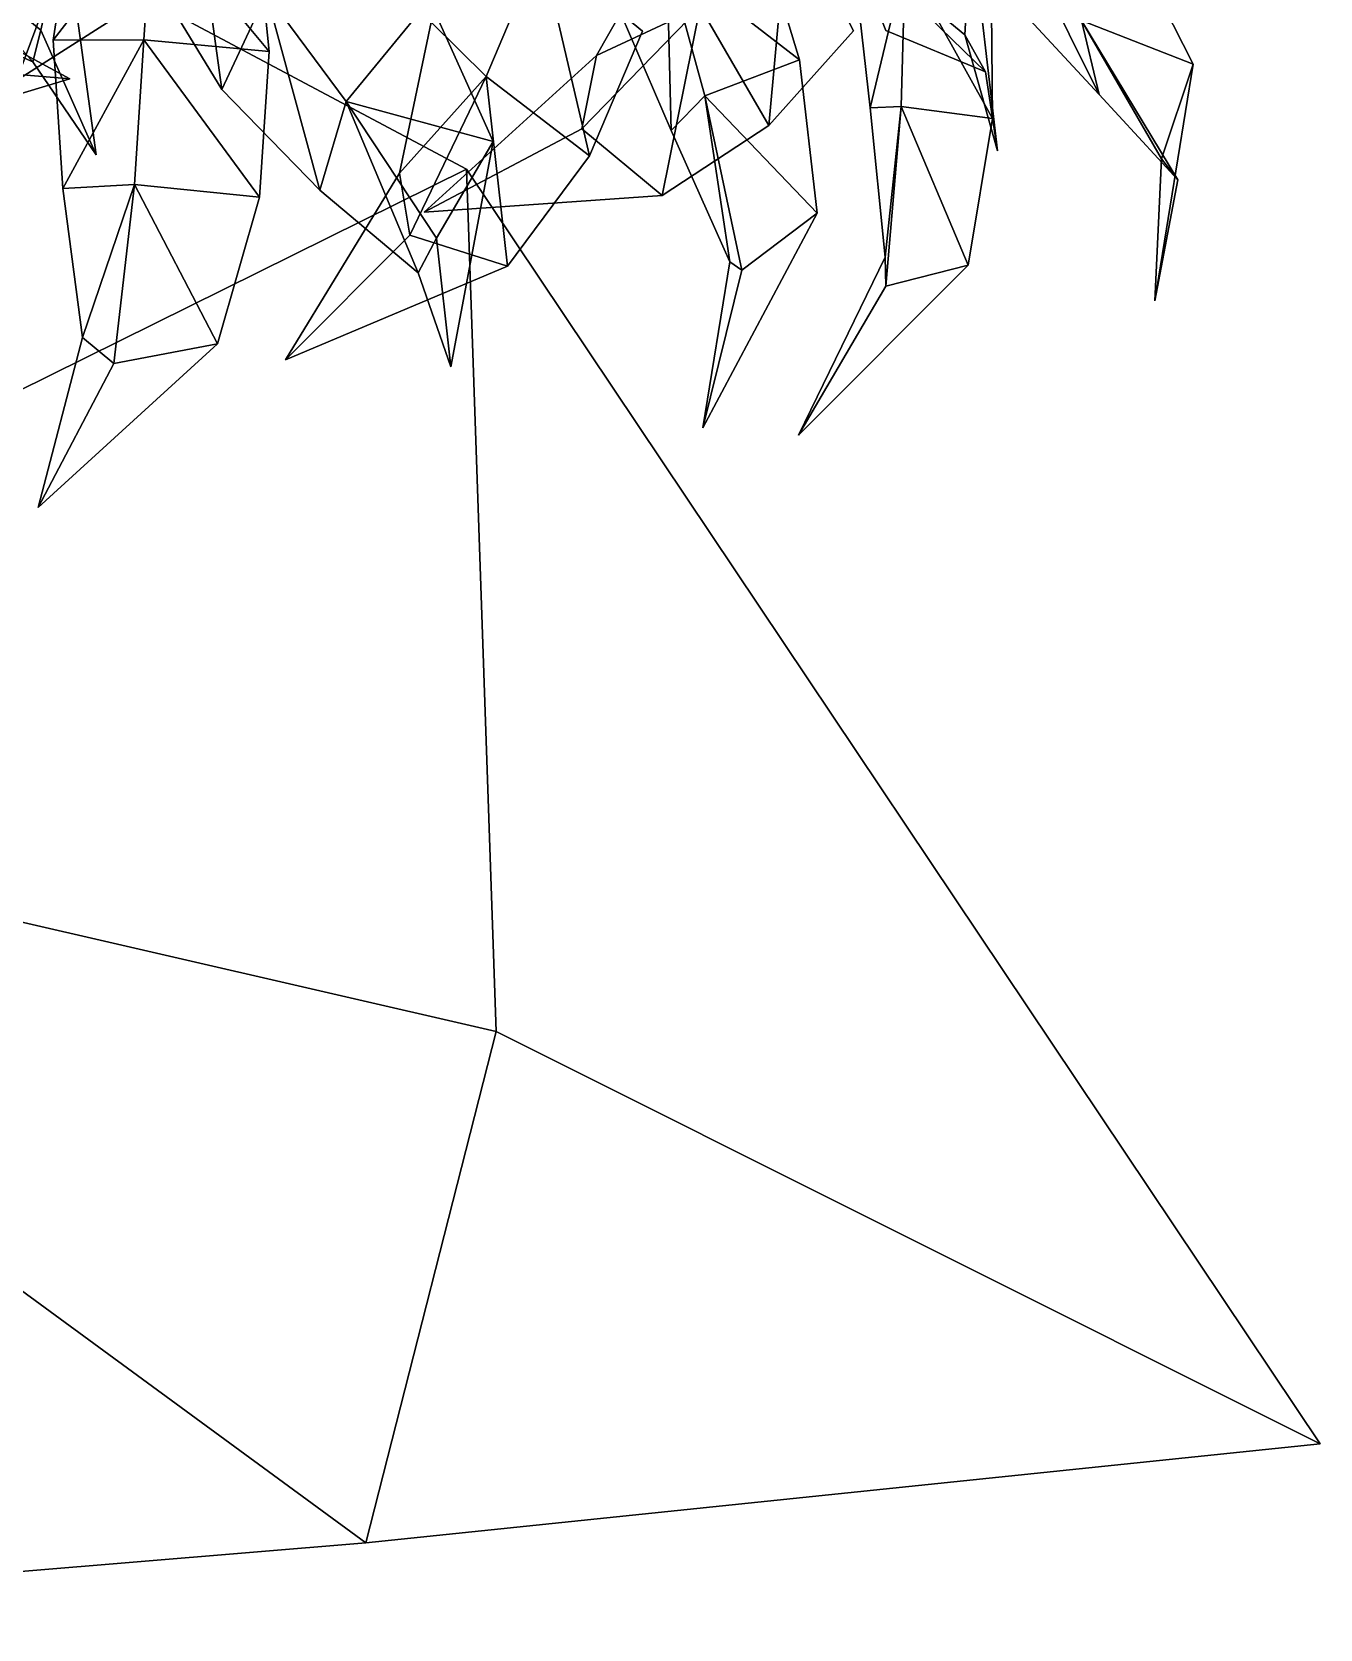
# Model space of a CAD drawing. Header units: metres. Extents: x -208 to 315, y -224 to 287.
# Drawn here: x 198.5 to 256.5, y 24.7 to 96.6 of the extents above; entities that cross this region are included whole.
import ezdxf

# ---------------------------------------------------------------- set-up
doc = ezdxf.new("R2010")
doc.units = ezdxf.units.M

msp = doc.modelspace()

# ---------------------------------------------------------------- linework, layer by layer
at = {"layer": 'Breeder_Leaf', "color": 3}
for points in [[(173.3814, 114.26, 60.7874), (218.0827, 90.4639, 55.9725), (165.0279, 64.1846, 75.9234)], [(173.3814, 114.26, 60.7874), (165.0279, 64.1846, 75.9234), (218.0827, 90.4639, 55.9725)], [(165.5397, 113.3523, 236.1936), (200.2272, 94.5231, 224.0452), (175.6893, 96.6104, 241.6793)], [(165.5397, 113.3523, 236.1936), (175.6893, 96.6104, 241.6793), (200.2272, 94.5231, 224.0452)], [(201.3125, 103.8381, 760.0956), (197.8347, 94.4509, 759.3807), (196.2031, 101.8071, 761.9838)], [(201.3125, 103.8381, 760.0956), (196.2031, 101.8071, 761.9838), (197.8347, 94.4509, 759.3807)], [(201.3125, 103.8381, 760.0956), (202.2072, 97.243, 757.5522), (197.8347, 94.4509, 759.3807)], [(201.3125, 103.8381, 760.0956), (197.8347, 94.4509, 759.3807), (202.2072, 97.243, 757.5522)], [(207.0704, 94.05151, 760.696), (204.2048, 98.7592, 761.584), (205.8923, 102.6846, 757.8113)], [(207.0704, 94.05151, 760.696), (205.8923, 102.6846, 757.8113), (204.2048, 98.7592, 761.584)], [(207.0704, 94.05151, 760.696), (205.8923, 102.6846, 757.8113), (209.0776, 98.3592, 755.5883)], [(207.0704, 94.05151, 760.696), (209.0776, 98.3592, 755.5883), (205.8923, 102.6846, 757.8113)], [(232.5909, 102.3089, 838.5676), (231.6918, 92.4334, 837.0475), (228.6, 97.7618, 841.0412)], [(232.5909, 102.3089, 838.5676), (228.6, 97.7618, 841.0412), (231.6918, 92.4334, 837.0475)], [(235.5065, 96.6924, 833.7192), (231.6918, 92.4334, 837.0475), (232.5909, 102.3089, 838.5676)], [(235.5065, 96.6924, 833.7192), (232.5909, 102.3089, 838.5676), (231.6918, 92.4334, 837.0475)], [(198.9222, 96.7255, 699.5508), (198.5686, 95.2941, 704.5876), (193.0975, 101.4852, 702.614)], [(198.9222, 96.7255, 699.5508), (193.0975, 101.4852, 702.614), (198.5686, 95.2941, 704.5876)], [(193.0975, 101.4852, 702.614), (198.5686, 95.2941, 704.5876), (193.1612, 97.6619, 708.2817)], [(193.0975, 101.4852, 702.614), (193.1612, 97.6619, 708.2817), (198.5686, 95.2941, 704.5876)], [(199.9937, 101.5427, 697.3785), (201.4141, 91.1062, 694.3807), (198.9222, 96.7255, 699.5508)], [(199.9937, 101.5427, 697.3785), (198.9222, 96.7255, 699.5508), (201.4141, 91.1062, 694.3807)], [(199.483, 96.2664, 764.4418), (203.9466, 102.0827, 758.9204), (203.5598, 96.2838, 758.7803)], [(199.483, 96.2664, 764.4418), (203.5598, 96.2838, 758.7803), (203.9466, 102.0827, 758.9204)], [(199.483, 96.2664, 764.4418), (200.3046, 101.6655, 763.2852), (203.9466, 102.0827, 758.9204)], [(199.483, 96.2664, 764.4418), (203.9466, 102.0827, 758.9204), (200.3046, 101.6655, 763.2852)], [(203.9466, 102.0827, 758.9204), (209.2077, 95.7511, 753.1795), (203.5598, 96.2838, 758.7803)], [(203.9466, 102.0827, 758.9204), (203.5598, 96.2838, 758.7803), (209.2077, 95.7511, 753.1795)], [(203.9466, 102.0827, 758.9204), (208.6421, 101.2038, 753.6342), (209.2077, 95.7511, 753.1795)], [(203.9466, 102.0827, 758.9204), (209.2077, 95.7511, 753.1795), (208.6421, 101.2038, 753.6342)], [(228.6, 97.7618, 841.0412), (223.9312, 95.5857, 847.7957), (227.3272, 101.5448, 846.5921)], [(228.6, 97.7618, 841.0412), (227.3272, 101.5448, 846.5921), (223.9312, 95.5857, 847.7957)], [(231.151, 101.7218, 794.65), (233.0672, 95.3897, 794.6851), (227.0959, 100.0045, 801.2951)], [(231.151, 101.7218, 794.65), (227.0959, 100.0045, 801.2951), (233.0672, 95.3897, 794.6851)], [(235.3634, 100.7608, 794.134), (240.8011, 101.4775, 787.4341), (240.5177, 96.5113, 789.5145)], [(235.3634, 100.7608, 794.134), (240.5177, 96.5113, 789.5145), (240.8011, 101.4775, 787.4341)], [(240.8011, 101.4775, 787.4341), (241.9797, 91.2927, 783.5861), (240.5177, 96.5113, 789.5145)], [(240.8011, 101.4775, 787.4341), (240.5177, 96.5113, 789.5145), (241.9797, 91.2927, 783.5861)], [(242.4935, 102.0134, 831.1981), (246.5616, 93.8271, 834.2178), (242.4545, 98.2686, 837.0845)], [(242.4935, 102.0134, 831.1981), (242.4545, 98.2686, 837.0845), (246.5616, 93.8271, 834.2178)], [(246.5616, 93.8271, 834.2178), (242.4935, 102.0134, 831.1981), (245.76, 97.1513, 828.2975)], [(246.5616, 93.8271, 834.2178), (245.76, 97.1513, 828.2975), (242.4935, 102.0134, 831.1981)], [(240.5177, 96.5113, 789.5145), (241.4463, 94.8376, 794.4012), (235.3634, 100.7608, 794.134)], [(240.5177, 96.5113, 789.5145), (235.3634, 100.7608, 794.134), (241.4463, 94.8376, 794.4012)], [(235.3634, 100.7608, 794.134), (241.4463, 94.8376, 794.4012), (236.9653, 96.6998, 799.3958)], [(235.3634, 100.7608, 794.134), (236.9653, 96.6998, 799.3958), (241.4463, 94.8376, 794.4012)], [(247.6454, 101.3965, 822.6119), (250.7967, 95.1828, 821.5352), (245.76, 97.1513, 828.2975)], [(247.6454, 101.3965, 822.6119), (245.76, 97.1513, 828.2975), (250.7967, 95.1828, 821.5352)], [(216.5004, 97.08534, 812.3286), (221.4268, 100.4532, 804.774), (218.9714, 94.6308, 806.4453)], [(216.5004, 97.08534, 812.3286), (218.9714, 94.6308, 806.4453), (221.4268, 100.4532, 804.774)], [(221.4268, 100.4532, 804.774), (223.6176, 91.05724, 802.0245), (218.9714, 94.6308, 806.4453)], [(221.4268, 100.4532, 804.774), (218.9714, 94.6308, 806.4453), (223.6176, 91.05724, 802.0245)], [(226.009, 96.6678, 799.4613), (223.6176, 91.05724, 802.0245), (221.4268, 100.4532, 804.774)], [(226.009, 96.6678, 799.4613), (221.4268, 100.4532, 804.774), (223.6176, 91.05724, 802.0245)], [(227.0959, 100.0045, 801.2951), (227.3038, 92.1958, 806.9224), (224.6742, 98.3129, 807.6156)], [(227.0959, 100.0045, 801.2951), (224.6742, 98.3129, 807.6156), (227.3038, 92.1958, 806.9224)], [(227.0959, 100.0045, 801.2951), (233.0672, 95.3897, 794.6851), (228.8087, 93.7551, 800.4379)], [(227.0959, 100.0045, 801.2951), (228.8087, 93.7551, 800.4379), (233.0672, 95.3897, 794.6851)], [(227.3038, 92.1958, 806.9224), (227.0959, 100.0045, 801.2951), (228.8087, 93.7551, 800.4379)], [(227.3038, 92.1958, 806.9224), (228.8087, 93.7551, 800.4379), (227.0959, 100.0045, 801.2951)], [(237.8313, 99.8198, 835.3011), (236.2529, 93.2263, 842.1362), (235.5036, 99.8735, 841.8777)], [(237.8313, 99.8198, 835.3011), (235.5036, 99.8735, 841.8777), (236.2529, 93.2263, 842.1362)], [(236.2529, 93.2263, 842.1362), (237.8313, 99.8198, 835.3011), (237.6542, 93.2875, 835.4446)], [(236.2529, 93.2263, 842.1362), (237.6542, 93.2875, 835.4446), (237.8313, 99.8198, 835.3011)], [(237.8313, 99.8198, 835.3011), (241.7655, 92.7351, 829.3872), (237.6542, 93.2875, 835.4446)], [(237.8313, 99.8198, 835.3011), (237.6542, 93.2875, 835.4446), (241.7655, 92.7351, 829.3872)], [(241.7057, 99.2697, 828.3558), (241.7655, 92.7351, 829.3872), (237.8313, 99.8198, 835.3011)], [(241.7057, 99.2697, 828.3558), (237.8313, 99.8198, 835.3011), (241.7655, 92.7351, 829.3872)], [(209.0776, 98.3592, 755.5883), (211.4886, 89.5142, 758.5269), (207.0704, 94.05151, 760.696)], [(209.0776, 98.3592, 755.5883), (207.0704, 94.05151, 760.696), (211.4886, 89.5142, 758.5269)], [(209.0776, 98.3592, 755.5883), (216.4212, 98.08315, 748.759), (212.6718, 93.5002, 753.0995)], [(209.0776, 98.3592, 755.5883), (212.6718, 93.5002, 753.0995), (216.4212, 98.08315, 748.759)], [(211.4886, 89.5142, 758.5269), (209.0776, 98.3592, 755.5883), (212.6718, 93.5002, 753.0995)], [(211.4886, 89.5142, 758.5269), (212.6718, 93.5002, 753.0995), (209.0776, 98.3592, 755.5883)], [(216.4212, 98.08315, 748.759), (219.281, 91.7113, 747.7996), (212.6718, 93.5002, 753.0995)], [(216.4212, 98.08315, 748.759), (212.6718, 93.5002, 753.0995), (219.281, 91.7113, 747.7996)], [(218.9714, 94.6308, 806.4453), (215.0666, 90.2765, 812.6055), (216.5004, 97.08534, 812.3286)], [(218.9714, 94.6308, 806.4453), (216.5004, 97.08534, 812.3286), (215.0666, 90.2765, 812.6055)], [(228.6, 97.7618, 841.0412), (226.8873, 89.2747, 841.1265), (223.275, 92.2736, 843.7778)], [(228.6, 97.7618, 841.0412), (223.275, 92.2736, 843.7778), (226.8873, 89.2747, 841.1265)], [(223.275, 92.2736, 843.7778), (223.9312, 95.5857, 847.7957), (228.6, 97.7618, 841.0412)], [(223.275, 92.2736, 843.7778), (228.6, 97.7618, 841.0412), (223.9312, 95.5857, 847.7957)], [(231.6918, 92.4334, 837.0475), (226.8873, 89.2747, 841.1265), (228.6, 97.7618, 841.0412)], [(231.6918, 92.4334, 837.0475), (228.6, 97.7618, 841.0412), (226.8873, 89.2747, 841.1265)], [(245.76, 97.1513, 828.2975), (250.7967, 95.1828, 821.5352), (249.3602, 90.9281, 824.5194)], [(245.76, 97.1513, 828.2975), (249.3602, 90.9281, 824.5194), (250.7967, 95.1828, 821.5352)], [(249.3602, 90.9281, 824.5194), (250.1083, 89.9761, 829.626), (245.76, 97.1513, 828.2975)], [(249.3602, 90.9281, 824.5194), (245.76, 97.1513, 828.2975), (250.1083, 89.9761, 829.626)], [(245.76, 97.1513, 828.2975), (250.1083, 89.9761, 829.626), (246.5616, 93.8271, 834.2178)], [(245.76, 97.1513, 828.2975), (246.5616, 93.8271, 834.2178), (250.1083, 89.9761, 829.626)], [(200.2272, 94.5231, 224.0452), (176.5289, 87.3773, 259.164), (175.6893, 96.6104, 241.6793)], [(200.2272, 94.5231, 224.0452), (175.6893, 96.6104, 241.6793), (176.5289, 87.3773, 259.164)], [(201.4141, 91.1062, 694.3807), (198.5686, 95.2941, 704.5876), (198.9222, 96.7255, 699.5508)], [(201.4141, 91.1062, 694.3807), (198.9222, 96.7255, 699.5508), (198.5686, 95.2941, 704.5876)], [(241.9797, 91.2927, 783.5861), (241.4463, 94.8376, 794.4012), (240.5177, 96.5113, 789.5145)], [(241.9797, 91.2927, 783.5861), (240.5177, 96.5113, 789.5145), (241.4463, 94.8376, 794.4012)], [(203.5598, 96.2838, 758.7803), (199.9138, 89.5895, 764.6605), (199.483, 96.2664, 764.4418)], [(203.5598, 96.2838, 758.7803), (199.483, 96.2664, 764.4418), (199.9138, 89.5895, 764.6605)], [(199.9138, 89.5895, 764.6605), (203.5598, 96.2838, 758.7803), (203.1379, 89.7628, 758.634)], [(199.9138, 89.5895, 764.6605), (203.1379, 89.7628, 758.634), (203.5598, 96.2838, 758.7803)], [(203.5598, 96.2838, 758.7803), (208.7638, 89.1956, 753.9512), (203.1379, 89.7628, 758.634)], [(203.5598, 96.2838, 758.7803), (203.1379, 89.7628, 758.634), (208.7638, 89.1956, 753.9512)], [(209.2077, 95.7511, 753.1795), (208.7638, 89.1956, 753.9512), (203.5598, 96.2838, 758.7803)], [(209.2077, 95.7511, 753.1795), (203.5598, 96.2838, 758.7803), (208.7638, 89.1956, 753.9512)], [(216.1862, 88.5236, 843.3282), (223.9312, 95.5857, 847.7957), (223.275, 92.2736, 843.7778)], [(216.1862, 88.5236, 843.3282), (223.275, 92.2736, 843.7778), (223.9312, 95.5857, 847.7957)], [(233.0672, 95.3897, 794.6851), (233.8655, 88.4745, 795.7995), (228.8087, 93.7551, 800.4379)], [(233.0672, 95.3897, 794.6851), (228.8087, 93.7551, 800.4379), (233.8655, 88.4745, 795.7995)], [(250.7967, 95.1828, 821.5352), (249.0731, 84.53, 819.6719), (249.3602, 90.9281, 824.5194)], [(250.7967, 95.1828, 821.5352), (249.3602, 90.9281, 824.5194), (249.0731, 84.53, 819.6719)], [(215.5289, 87.4836, 808.1863), (215.0666, 90.2765, 812.6055), (218.9714, 94.6308, 806.4453)], [(215.5289, 87.4836, 808.1863), (218.9714, 94.6308, 806.4453), (215.0666, 90.2765, 812.6055)], [(218.9714, 94.6308, 806.4453), (219.9335, 86.08873, 805.4069), (215.5289, 87.4836, 808.1863)], [(218.9714, 94.6308, 806.4453), (215.5289, 87.4836, 808.1863), (219.9335, 86.08873, 805.4069)], [(223.6176, 91.05724, 802.0245), (219.9335, 86.08873, 805.4069), (218.9714, 94.6308, 806.4453)], [(223.6176, 91.05724, 802.0245), (218.9714, 94.6308, 806.4453), (219.9335, 86.08873, 805.4069)], [(212.6718, 93.5002, 753.0995), (215.9116, 85.7997, 754.6367), (211.4886, 89.5142, 758.5269)], [(212.6718, 93.5002, 753.0995), (211.4886, 89.5142, 758.5269), (215.9116, 85.7997, 754.6367)], [(212.6718, 93.5002, 753.0995), (219.281, 91.7113, 747.7996), (216.7365, 87.3501, 749.691)], [(212.6718, 93.5002, 753.0995), (216.7365, 87.3501, 749.691), (219.281, 91.7113, 747.7996)], [(216.7365, 87.3501, 749.691), (215.9116, 85.7997, 754.6367), (212.6718, 93.5002, 753.0995)], [(216.7365, 87.3501, 749.691), (212.6718, 93.5002, 753.0995), (215.9116, 85.7997, 754.6367)], [(228.8087, 93.7551, 800.4379), (229.9346, 86.2909, 804.3333), (227.3038, 92.1958, 806.9224)], [(228.8087, 93.7551, 800.4379), (227.3038, 92.1958, 806.9224), (229.9346, 86.2909, 804.3333)], [(228.8087, 93.7551, 800.4379), (233.8655, 88.4745, 795.7995), (230.4811, 85.9162, 799.1271)], [(228.8087, 93.7551, 800.4379), (230.4811, 85.9162, 799.1271), (233.8655, 88.4745, 795.7995)], [(230.4811, 85.9162, 799.1271), (229.9346, 86.2909, 804.3333), (228.8087, 93.7551, 800.4379)], [(230.4811, 85.9162, 799.1271), (228.8087, 93.7551, 800.4379), (229.9346, 86.2909, 804.3333)], [(237.6542, 93.2875, 835.4446), (236.9237, 86.4932, 840.4905), (236.2529, 93.2263, 842.1362)], [(237.6542, 93.2875, 835.4446), (236.2529, 93.2263, 842.1362), (236.9237, 86.4932, 840.4905)], [(236.959, 85.1956, 835.4054), (236.9237, 86.4932, 840.4905), (237.6542, 93.2875, 835.4446)], [(236.959, 85.1956, 835.4054), (237.6542, 93.2875, 835.4446), (236.9237, 86.4932, 840.4905)], [(237.6542, 93.2875, 835.4446), (240.6712, 86.1349, 831.6095), (236.959, 85.1956, 835.4054)], [(237.6542, 93.2875, 835.4446), (236.959, 85.1956, 835.4054), (240.6712, 86.1349, 831.6095)], [(241.7655, 92.7351, 829.3872), (240.6712, 86.1349, 831.6095), (237.6542, 93.2875, 835.4446)], [(241.7655, 92.7351, 829.3872), (237.6542, 93.2875, 835.4446), (240.6712, 86.1349, 831.6095)], [(226.8873, 89.2747, 841.1265), (216.1862, 88.5236, 843.3282), (223.275, 92.2736, 843.7778)], [(226.8873, 89.2747, 841.1265), (223.275, 92.2736, 843.7778), (216.1862, 88.5236, 843.3282)], [(219.281, 91.7113, 747.7996), (217.3841, 81.5564, 744.1656), (216.7365, 87.3501, 749.691)], [(219.281, 91.7113, 747.7996), (216.7365, 87.3501, 749.691), (217.3841, 81.5564, 744.1656)], [(249.0731, 84.53, 819.6719), (250.1083, 89.9761, 829.626), (249.3602, 90.9281, 824.5194)], [(249.0731, 84.53, 819.6719), (249.3602, 90.9281, 824.5194), (250.1083, 89.9761, 829.626)], [(165.0279, 64.1846, 75.9234), (218.0827, 90.4639, 55.9725), (219.418, 51.6377, 58.06889)], [(165.0279, 64.1846, 75.9234), (219.418, 51.6377, 58.06889), (218.0827, 90.4639, 55.9725)], [(209.9351, 81.8701, 806.8769), (215.0666, 90.2765, 812.6055), (215.5289, 87.4836, 808.1863)], [(209.9351, 81.8701, 806.8769), (215.5289, 87.4836, 808.1863), (215.0666, 90.2765, 812.6055)], [(218.0827, 90.4639, 55.9725), (256.5024, 33.06791, 17.5839), (219.418, 51.6377, 58.06889)], [(218.0827, 90.4639, 55.9725), (219.418, 51.6377, 58.06889), (256.5024, 33.06791, 17.5839)], [(203.1379, 89.7628, 758.634), (200.801, 82.8785, 763.0273), (199.9138, 89.5895, 764.6605)], [(203.1379, 89.7628, 758.634), (199.9138, 89.5895, 764.6605), (200.801, 82.8785, 763.0273)], [(202.2199, 81.7099, 758.1116), (200.801, 82.8785, 763.0273), (203.1379, 89.7628, 758.634)], [(202.2199, 81.7099, 758.1116), (203.1379, 89.7628, 758.634), (200.801, 82.8785, 763.0273)], [(203.1379, 89.7628, 758.634), (206.8766, 82.5917, 755.5407), (202.2199, 81.7099, 758.1116)], [(203.1379, 89.7628, 758.634), (202.2199, 81.7099, 758.1116), (206.8766, 82.5917, 755.5407)], [(208.7638, 89.1956, 753.9512), (206.8766, 82.5917, 755.5407), (203.1379, 89.7628, 758.634)], [(208.7638, 89.1956, 753.9512), (203.1379, 89.7628, 758.634), (206.8766, 82.5917, 755.5407)], [(233.8655, 88.4745, 795.7995), (228.719, 78.8081, 795.8276), (230.4811, 85.9162, 799.1271)], [(233.8655, 88.4745, 795.7995), (230.4811, 85.9162, 799.1271), (228.719, 78.8081, 795.8276)], [(219.9335, 86.08873, 805.4069), (209.9351, 81.8701, 806.8769), (215.5289, 87.4836, 808.1863)], [(219.9335, 86.08873, 805.4069), (215.5289, 87.4836, 808.1863), (209.9351, 81.8701, 806.8769)], [(217.3841, 81.5564, 744.1656), (215.9116, 85.7997, 754.6367), (216.7365, 87.3501, 749.691)], [(217.3841, 81.5564, 744.1656), (216.7365, 87.3501, 749.691), (215.9116, 85.7997, 754.6367)], [(233.0359, 78.4863, 833.3777), (236.9237, 86.4932, 840.4905), (236.959, 85.1956, 835.4054)], [(233.0359, 78.4863, 833.3777), (236.959, 85.1956, 835.4054), (236.9237, 86.4932, 840.4905)], [(228.719, 78.8081, 795.8276), (229.9346, 86.2909, 804.3333), (230.4811, 85.9162, 799.1271)], [(228.719, 78.8081, 795.8276), (230.4811, 85.9162, 799.1271), (229.9346, 86.2909, 804.3333)], [(240.6712, 86.1349, 831.6095), (233.0359, 78.4863, 833.3777), (236.959, 85.1956, 835.4054)], [(240.6712, 86.1349, 831.6095), (236.959, 85.1956, 835.4054), (233.0359, 78.4863, 833.3777)], [(198.8082, 75.2215, 754.8288), (200.801, 82.8785, 763.0273), (202.2199, 81.7099, 758.1116)], [(198.8082, 75.2215, 754.8288), (202.2199, 81.7099, 758.1116), (200.801, 82.8785, 763.0273)], [(206.8766, 82.5917, 755.5407), (198.8082, 75.2215, 754.8288), (202.2199, 81.7099, 758.1116)], [(206.8766, 82.5917, 755.5407), (202.2199, 81.7099, 758.1116), (198.8082, 75.2215, 754.8288)], [(219.418, 51.6377, 58.06889), (213.5622, 28.6017, 87.5501), (165.0279, 64.1846, 75.9234)], [(219.418, 51.6377, 58.06889), (165.0279, 64.1846, 75.9234), (213.5622, 28.6017, 87.5501)], [(165.0279, 64.1846, 75.9234), (213.5622, 28.6017, 87.5501), (166.7832, 24.7258, 105.4817)], [(165.0279, 64.1846, 75.9234), (166.7832, 24.7258, 105.4817), (213.5622, 28.6017, 87.5501)], [(256.5024, 33.06791, 17.5839), (213.5622, 28.6017, 87.5501), (219.418, 51.6377, 58.06889)], [(256.5024, 33.06791, 17.5839), (219.418, 51.6377, 58.06889), (213.5622, 28.6017, 87.5501)]]:
    msp.add_3dface(points, dxfattribs=at)

doc.saveas('drawing.dxf')
